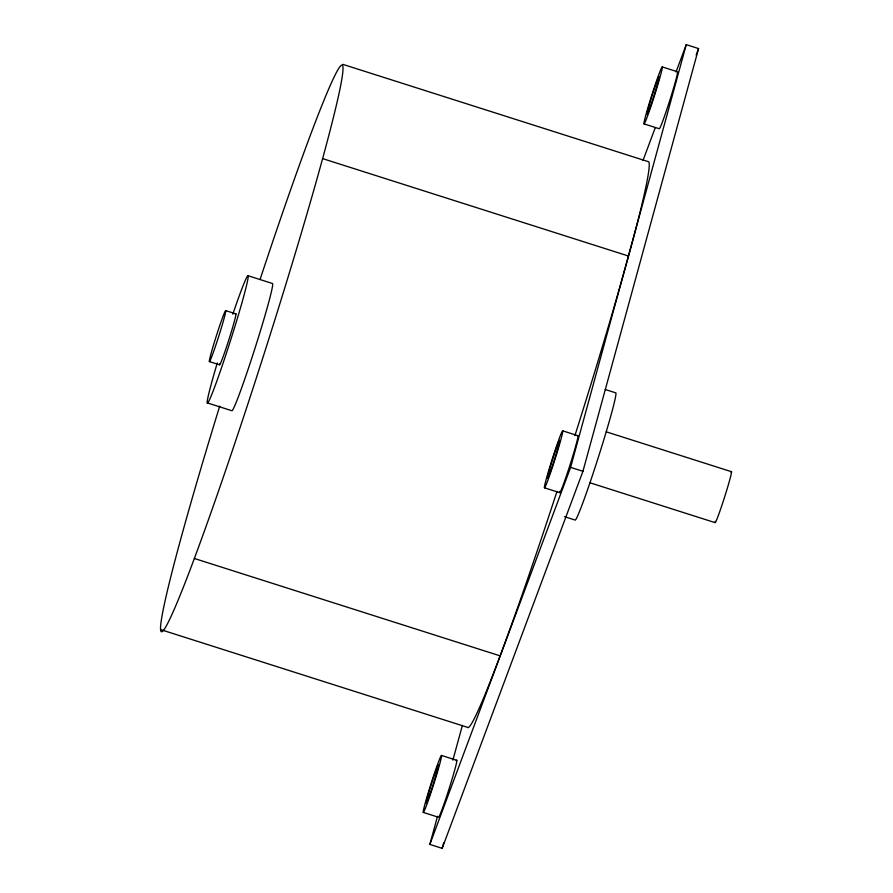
<?xml version="1.0" encoding="UTF-8"?>
<svg xmlns="http://www.w3.org/2000/svg" width="893" height="893" viewBox="0 0 893 893"><rect width="100%" height="100%" fill="white"/><g stroke="black" fill="none" stroke-linecap="round" stroke-linejoin="round"><path stroke-width="1.34" d="M676.046 71.953L686.248 44.65L698.583 48.579L582.939 471.303L442.169 848.35L429.834 844.421L437.514 816.325M452.885 760.144L462.395 725.362M442.169 848.35L443.631 842.981M429.834 844.421L570.605 467.374L686.248 44.65M643.038 160.372L655.183 127.866M696.149 55.098L698.583 48.579M662.249 66.919A29.938 1.351 -72.3 0 1 649.334 111.056A29.938 1.351 -72.3 0 1 647.782 108.232A29.938 1.351 -72.3 0 1 662.249 66.919L677.541 71.797A29.938 1.351 -72.3 0 1 669.303 101.902A29.938 1.351 -72.3 0 1 659.28 128.748L643.987 123.881M342.845 64.363L648.698 161.778A297.213 13.373 -72.3 0 1 574.913 435.594M322.574 158.597L628.426 256.012M248.109 275.747L272.577 283.539A66.83 3.003 -72.3 0 1 254.192 350.759A66.83 3.003 -72.3 0 1 231.812 410.713L207.343 402.922M605.275 389.504L615.835 392.864A66.83 3.003 -72.3 0 1 597.45 460.085A66.83 3.003 -72.3 0 1 575.07 520.039L564.51 516.667M225.695 310.619A26.779 1.206 -72.3 0 1 214.141 350.089A26.779 1.206 -72.3 0 1 212.757 347.567A26.779 1.206 -72.3 0 1 225.695 310.619L235.897 313.856M606.258 431.821L731.467 471.694M562.69 430.839A29.938 1.351 -72.3 0 1 549.775 474.976A29.938 1.351 -72.3 0 1 548.224 472.151A29.938 1.351 -72.3 0 1 562.69 430.839L577.983 435.717M570.605 467.374L582.939 471.303M209.364 361.565L219.555 364.813M589.927 482.767L715.126 522.639M544.429 487.801L559.721 492.668M194.373 558.482L500.214 655.897M161.533 629.889L467.385 727.293A297.213 13.373 -72.3 0 0 556.975 491.451M441.499 755.445A29.938 1.351 -72.3 0 1 428.584 799.57A29.938 1.351 -72.3 0 1 427.033 796.757A29.938 1.351 -72.3 0 1 441.499 755.445L456.792 760.323M423.237 812.407L438.53 817.274A29.938 1.351 -72.3 0 0 449.748 786.688A29.938 1.351 -72.3 0 0 456.256 760.869M260.22 278.996A297.213 13.373 -72.3 0 1 333.781 115.911A297.213 13.373 -72.3 0 1 184.751 583.665A297.213 13.373 -72.3 0 1 219.734 406.069M232.816 314.191A66.83 3.003 -72.3 0 1 245.575 289.321A66.83 3.003 -72.3 0 1 213.394 390.364A66.83 3.003 -72.3 0 1 217.3 362.926M577.447 436.264A29.938 1.351 -72.3 0 1 569.745 465.822A29.938 1.351 -72.3 0 1 559.799 491.284M235.406 314.347A26.779 1.206 -72.3 0 1 228.53 340.791A26.779 1.206 -72.3 0 1 219.633 363.563M730.976 472.185A26.779 1.206 -72.3 0 1 724.1 498.618A26.779 1.206 -72.3 0 1 715.204 521.4M551.037 469.74A19.925 0.893 -72.3 0 0 559.643 440.372A19.925 0.893 -72.3 0 0 550.01 467.865A19.925 0.893 -72.3 0 0 551.037 469.74M650.595 105.82A19.925 0.893 -72.3 0 0 659.19 76.452A19.925 0.893 -72.3 0 0 649.568 103.945A19.925 0.893 -72.3 0 0 650.595 105.82M429.846 794.346A19.925 0.893 -72.3 0 0 438.452 764.977A19.925 0.893 -72.3 0 0 428.819 792.471A19.925 0.893 -72.3 0 0 429.846 794.346"/></g></svg>
